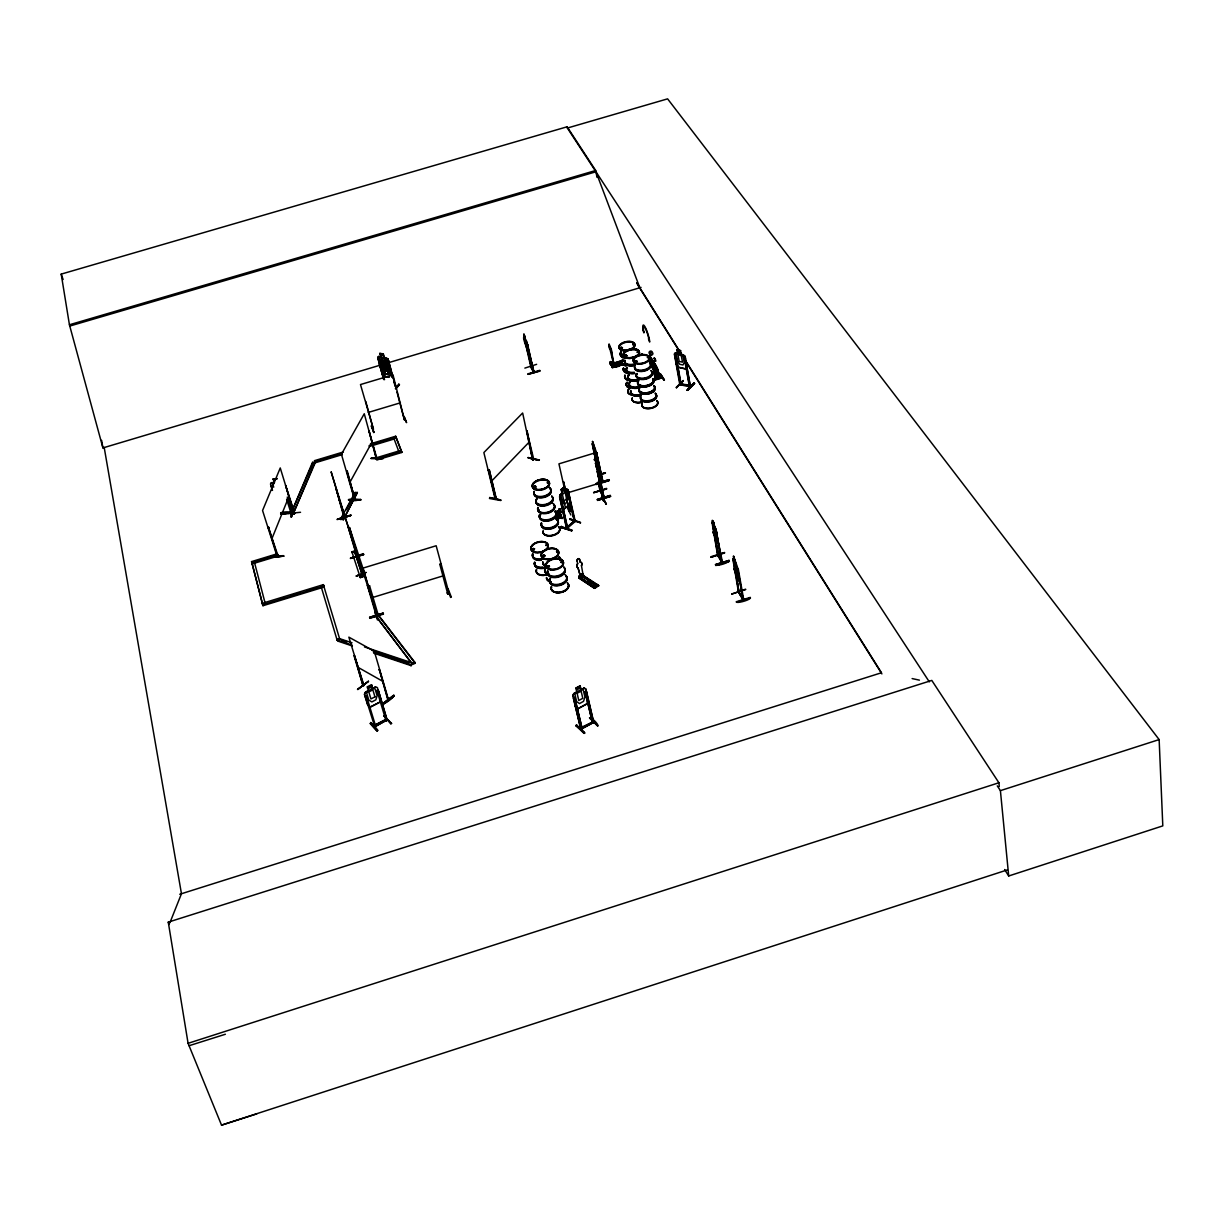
<?xml version="1.0" encoding="UTF-8"?>
<svg xmlns="http://www.w3.org/2000/svg" width="1224" height="1224" viewBox="0 0 1224 1224"><rect width="100%" height="100%" fill="white"/><g stroke="black" fill="none" stroke-linecap="round" stroke-linejoin="round"><path stroke-width="1.5" d="M378.155 614.632L375.921 614.8L375.692 613.913M561.694 506.767L563.576 509.551L570.078 503.707L570.139 499.331M362.335 573.184L362.901 573.092M354.18 545.292L362.824 574.989L363.084 574.01M344.51 517.125L331.123 471.776L357.056 555.482M567.355 507.838L570.874 514.998M356.169 554.61L356.765 556.308L348.09 526.81M375.952 726.26C374.36 723.369 374.039 727.056 375.753 726.49L366.435 695.921L365.257 696.533L366.435 695.921M500.708 500.065L489.722 497.571L500.754 499.958M500.8 500.524L489.493 498.505L489.753 497.51M344.112 517.737L344.847 518.272L336.233 489.248L344.281 518.441L344.525 517.538M581.171 573.735L580.038 574.423L580.528 576.596L579.901 574.331L580.803 574.469M651.612 365.333L649.5 356.138M650.143 357.194L649.806 356.368L649.562 357.133M651.918 366.573L651.352 364.905L657.747 375.967L650.984 366.037L651.994 366.634L649.133 355.541C668.885 392.047 640.183 333.494 651.658 365.945M368.332 690.734L365.456 692.111L364.415 694.314L367.46 704.366L370.061 707.304L380.159 701.995L380.373 697.588M523.964 337.181L524.086 336.401L526.397 340.945M293.867 514.111L285.575 485.27L294.77 513.407C293.133 514.922 294.525 510.163 294.372 514.126L280.25 467.951L262.563 510.515L277.129 556.522L278.001 555.65L277.573 556.492L268.423 527.284L278.062 556.048L252.22 563.897L251.93 563.025L277.772 555.161M294.387 512.397L293.837 512.428M294.709 513.407L293.714 513.422M277.925 555.742L277.16 554.579L277.435 555.283M276.731 555.451L277.083 554.61L277.328 555.359M561.265 526.458L572.067 530.543L560.974 527.391L571.929 530.573M571.593 530.941L561.005 527.314M571.883 530.038L561.311 527.024M390.242 367.873L390.028 371.178L390.364 367.904M387.855 699.837L379.333 669.513L388.238 700.097M608.665 344.602L610.99 349.039L613.821 364.997L611.464 349.942L609.093 343.959L609.078 347.08M587.933 698.996L587.443 703.54L577.437 709.002L587.489 703.54L588.01 699.088M363.038 685.777L364.002 685.547L354.44 655.559L363.038 685.777L354.057 655.834M610.883 363.191L610.562 362.38M612.704 362.595C610.087 359.504 608.588 373.213 622.97 363.956M684.308 358.142L685.532 358.127L684.308 358.142L689.464 386.876C693.993 383.938 675.816 384.565 680.804 383.816M689.296 386.799L689.357 385.483M690.55 385.759L680.865 384.122L689.418 385.774M675.954 356.016L681.232 384.627L681.049 383.54L679.81 383.632M272.646 557.241L283.693 556.14L272.753 556.691M283.494 555.65L270.825 556.308L283.693 556.14L272.631 557.119M690.382 387.059L684.904 356.23L683.436 354.868L675.235 352.956L674.347 353.981L679.81 384.627L690.504 387.029L685.012 356.215L681.248 354.18M370.275 723.522L370.826 722.558L377.589 730.024L377.053 731.034L370.275 723.522L377.053 731.003M370.75 722.65L377.788 730.652L370.796 722.573M653.203 361.463L656.492 379.256L653.356 361.187L651.596 360.927L655.651 379.517L651.994 361.769M597.373 471.714L603.692 501.106L592.355 443.593L593.533 445.307M647.251 357.5L648.353 357.898L647.848 357.102M584.047 733.436L575.999 725.725L584.628 733.008M576.489 724.868L584.537 732.533M638.209 352.298L638.469 352.114M597.251 471.469L603.478 500.708M603.937 499.851L603.876 499.545M634.675 361.034L634.491 361.218M637.138 352.13L638.53 351.823M635.195 361.111L636.296 360.912M636.74 361.095L635.608 361.891M377.925 619.191L375.294 611.128M633.022 344.862L633.114 343.959M632.731 344.556L634.063 344.372L632.992 344.036M633.191 344.357L633.864 344.678M624.515 371.086L624.607 370.551M625.204 355.037L624.776 355.694L626.489 355.557M626.413 355.694L625.311 355.082M626.872 355.664L625.785 354.899M591.835 721.686C595.629 719.299 589.417 724.47 593.824 722.344M592.248 722.68L593.533 722.022M620.124 348.335L622.327 348.289M621.042 347.769L620.522 348.366L621.425 348.182M620.675 348.626L622.022 347.754M376.441 459.566L369.036 430.955L377.283 459.857L401.839 452.452L401.61 451.579L395.689 436.234L370.444 443.822M376.747 458.48L377.298 458.969M580.467 727.867L592.202 722.282L580.956 728.188M580.742 728.984L572.801 695.63M354.501 499.79L355.48 499.163L354.715 498.061M569.481 511.188L570.246 511.28L568.655 504.655M569.94 510.24L569.573 511.494L568.058 504.839M570.139 511.326L568.38 503.141M561.403 561.77C560.822 564.341 563.208 560.408 561.372 562.26M377.023 457.96L376.808 459.643L364.262 413.743L341.42 454.242L354.577 499.866L354.272 498.765M562.489 562.397L561.189 562.443L561.541 561.663M556.843 552.284L557.731 551.749M557.792 551.978L556.583 551.473M556.538 551.611L557.517 552.07M556.66 552.024L557.807 551.733M557.027 552.269L557.731 551.642M548.765 566.819L549.178 566.299M547.908 566.926L547.403 566.161L548.765 565.916M544.007 555.206L544.252 556.369L542.66 555.987M546.944 544.741L546.99 545.567M739.403 591.636L738.347 590.917L738.868 591.835M543.349 555.176L543.073 556.538M543.9 555.574L543.364 556.231M546.929 545.414L546.179 545.093L546.99 545.17M546.807 545.292L546.485 544.864M533.878 549.607L534.123 548.658L532.807 548.75M534.475 548.735L532.486 549.576M547.434 482.944L547.878 483.449M547.373 482.577L548.612 482.776M538.973 510.24L539.233 511.066M722.206 562.122L722.619 563.009L721.502 561.265M722.497 561.785L722.022 563.132L716.285 530.405M536.036 487.014L534.934 486.066L535.684 487.412M360.606 499.514C338.803 497.74 350.906 502.988 360.621 499.423M360.728 499.973L348.626 499.943L360.789 500.004M533.434 487.198L535.133 487.03M535.332 487.274L535.209 486.326M721.502 561.495L718.519 555.252L717.616 555.436L718.733 555.91L715.107 536.326M676.291 387.304L683.283 380.496L676.459 387.855M676.352 387.687L683.237 380.985M610.087 362.243L613.484 361.463L610.087 362.243L610.378 364.247L622.878 360.238M610.485 364.293L622.939 360.468M623.23 360.805L610.608 364.645M603.707 498.092L595.445 462.963L596.425 467.568M600.617 490.442L600.219 489.829M598.092 481.965L600.846 491.558M600.25 489.906L600.143 490.686M603.662 498.015L599.99 491.023M386.371 720.798L387.182 719.054L386.264 720.905L385.652 719.437M374.085 725.557L385.606 719.865M601.963 480.711L599.378 475.157L603.034 482.072L596.471 452.253L602.162 481.537M601.902 480.42L602.744 480.894M599.117 475.019L599.362 474.208M404.379 419.648L392.996 374.85L360.483 384.55L373.458 429.242M575.005 520.353C575.356 520.307 572.541 522.25 566.926 528.829L559.72 496.975M291.082 516.849C296.682 500.31 290.471 511.907 291.633 516.88L293.133 512.106M290.93 516.941L292.567 512.076M566.697 527.774L567.661 526.963L566.987 527.651M290.96 512.948C269.479 514.845 287.38 509.888 292.077 512.81M372.494 428.216L373.335 428.507M280.847 514.187L292.062 512.856M271.116 486.142L272.34 485.775L271.116 486.142L272.462 490.411L270.535 484L271.56 482.761M277.297 478.569L273.136 478.997L277.267 478.661M274.252 482.409L273.166 478.921M270.535 484L271.453 482.638L274.436 482.516L273.35 479.028M533.282 371.545L533.725 370.933M526.871 342.797L526.381 340.869L533.695 372.632L530.619 366.817L531.491 367.093M268.423 527.284L268.132 528.018L268.867 527.253M169.891 922.789L181.458 893.734L104.193 447.448L102.908 447.831L69.431 324.773L61.2 274.115L567.11 126.791L595.69 170.488L597.021 177.327M589.127 582.578L589.218 581.706M271.697 539.233L289.002 496.347M713.225 524.224L712.001 522.342L717.647 555.512M448.841 592.569L447.403 593.059M447.77 593.655L449.132 593.625L436.157 545.751L363.069 568.089L376.916 615.534L376.717 614.341L377.772 614.081L378.354 615.442L369.587 585.806L367.46 585.715L369.587 585.806M293.163 513.896L315.211 462.779L312.625 462.029L290.776 514.004L293.163 513.896L314.95 461.907L342.032 453.767M290.776 514.004L312.885 462.886M378.048 614.372L375.952 615.014L376.303 615.856L367.46 585.715M733.161 558.787L739.067 592.936L735.716 571.027M582.563 573.98L582.853 575.265L598.796 585.715L594.527 588.361L578.937 578.019L579.166 576.091L580.956 578.156L584.077 576.229L582.563 573.98L584.429 576.305L580.727 578.6L580.436 577.3L583.19 575.601L581.461 565.641A3.182 2.203 -56.8 0 0 580.069 562.046L579.472 559.353A1.591 1.102 -56.8 0 0 577.957 558.863A1.591 1.102 -56.8 0 0 576.994 560.867L577.713 563.652A3.182 2.203 -56.8 0 0 578.08 567.875L580.727 577.131M581.997 576.137L597.802 586.143M595.247 587.918L578.875 576.259M383.173 458.357L370.979 458.235L383.204 458.403M365.639 692.294L364.568 694.299L374.85 726.964L374.177 725.939M343.301 519.756L357.377 492.476L355.037 492.461L340.685 518.838L343.301 519.756L357.377 492.476M346.82 470.934L355.037 499.928L347.249 470.934M369.449 430.955L368.669 431.628M340.945 519.71L343.638 514.769M346.315 509.827L354.394 494.986M349.651 482.776L372.096 441.971M572.893 695.706L574.025 693.641L576.902 692.08L575.724 688.087L580.13 685.838L581.033 689.709M657.227 368.149C645.186 345.443 661.954 392.261 659.002 373.947L659.415 374.636M495.399 498.321L496.118 497.479L494.986 498.061C495.827 501.121 497.036 496.776 495.2 499.285L483.863 452.574L522.648 412.993L532.669 459.964L526.718 430.649L533.771 459.398L532.976 460.117L532.884 458.312M495.169 499.224L496.301 498.596M561.938 562.046L561.342 562.03M547.021 566.375L549.316 565.672M556.859 551.458L556.859 552.452M549.53 566.314L547.296 566.177M544.389 556.247L543.9 555.359M544.848 555.987L544.083 556.476M543.165 555.329L542.706 556.798M532.7 549.775L533.618 549.316M636.434 361.264L636.128 360.606M637.245 352.298L637.52 351.533M547.878 482.363L547.694 483.22M547.618 482.899L548.245 482.944M625.571 354.853L624.454 355.694L625.066 356.352M533.97 486.494L534.184 487.443M535.072 486.984L534.46 487.121M363.605 684.491L363.314 684.247M379.991 353.568L383.158 353.966L384.076 357.362L386.065 358.709L387.763 365.027L386.784 367.506L383.617 367.108L381.215 364.186L379.517 357.882L380.909 356.964C376.977 347.54 384.321 359.825 378.522 356.475L377.696 357.622L383.647 379.578M378.599 356.597L377.818 357.683L383.862 379.333M383.8 378.752L379.333 364.339L380.159 363.191L388.084 364.247M439.798 564.31L441.13 564.203L439.798 564.31L447.77 594.053L447.25 592.753L448.673 592.646M447.525 593.824L448.963 593.716L448.596 592.339M567.752 528.156L560.806 498.52L560.041 499.193L561.189 498.642L567.278 528.003M574.178 521.791L575.051 520.292M589.127 582.088L591.131 581.966L589.218 582.502M355.113 499.79L346.866 471.638M742.555 598.307L743.58 598.857L742.739 599.423M743.167 600.173L738.47 592.156L743.764 600.051L738.317 569.221L737.399 568.64L743.213 600.25L737.429 567.094L732.962 558.664L734.232 560.653L733.558 556.813M579.151 577.713L595.338 587.872L581.308 578.569M578.998 578.019L594.619 588.331M595.813 587.581L580.161 577.636M739.342 591.559L739.541 592.783M389.569 365.563L388.1 364.14M390.303 368.669L388.788 367.338L380.924 366.496M383.709 376.824L381.827 373.274L383.709 376.824L388.574 377.329M383.173 366.649L380.909 366.297L380.159 367.368M385.667 363.696L382.332 363.207M386.646 366.986L390.196 368.699M396.408 386.906L398.856 384.198M396.469 387.411L399.039 384.657L395.367 388.712M395.826 388.834L399.483 384.749L398.764 384.137M721.686 562.351L721.456 561.173M722.405 561.785L718.044 555.39M718.61 555.956L717.494 554.212L717.983 555.084M395.383 386.126L388.589 360.636L387.442 360.759L391.818 377.145M380.128 366.665L382.072 370.153L390.089 371.102M379.853 353.445L383.311 353.797L384.137 357.286L387.947 358.816L378.522 356.475M387.442 360.759L388.589 360.636M379.409 359.474C377.038 358.617 382.133 362.365 380.878 364.936M539.096 460.224L528.141 457.914L539.034 460.193M539.019 460.392L527.988 457.531L539.402 459.979M533.006 458.954C534.46 457.944 531.522 458.159 532.669 459.964M488.866 469.664L488.208 470.353L489.248 469.756L495.919 498.52M532.976 460.117L527.085 430.726M490.992 481.736L529.303 441.941M603.294 497.418L603.983 496.714L600.693 490.916M600.005 491.191L598.429 482.593M576.519 725.419L584.766 733.115M412.503 662.995L411.05 665.627L412.503 662.995L364.477 646.945M602.927 482.042L596.471 452.253M687.291 390.272L694.054 382.99M687.154 390.303C709.354 369.281 672.817 404.716 693.962 382.913L687.199 390.181M687.72 390.38L694.635 383.586M375.615 614.127L376.854 614.739M676.061 363.467L677.775 367.215L686.052 369.067L686.71 365.747L685.945 368.929L677.928 367.047M675.235 352.956L677.637 353.476M674.99 355.817L675.709 356.26M680.605 350.615L676.994 349.926L680.605 350.615L681.079 354.348L683.053 355.924L684.247 362.549L682.977 364.982L679.687 364.262L677.423 361.034L676.229 354.425L677.775 353.629L677.209 349.988M352.022 642.784L339.568 638.622L338.115 641.192L339.844 639.54L323.35 584.644L262.303 603.325L262.594 604.212M363.023 573.719L362.579 573.872M363.329 574.775L362.687 574.24M549.086 566.207L548.245 566.62M556.782 551.381L556.874 552.192M544.175 555.987L543.334 555.329M545.996 544.971L546.072 545.629M532.624 548.673L532.333 550.035M534.245 549.76L534.368 548.643M343.806 516.712L344.173 518.333M533.878 371.408L530.864 366.665M531.43 367.154L524.912 338.956L527.299 347.279L526.381 345.489M539.249 509.964L539.08 510.775M580.497 522.939L569.741 518.823L580.421 522.327M547.526 482.47L547.679 483.465M574.653 521.944L567.615 492.476L568.395 491.803L575.295 521.439L566.559 528.707L559.597 496.929M560.974 527.422L561.311 526.397M569.879 519.435L580.513 522.724M563.912 501.259L566.498 498.933M290.776 511.938L291.97 511.816M560.255 494.878C569.971 480.481 569.038 495.904 570.078 503.707M560.378 494.924L562.229 493.257M566.773 489.202L564.83 490.946L566.375 490.885L567.89 497.694L567.156 501.84L564.57 504.166L562.52 502.498L560.99 495.689L562.122 493.226L561.173 489.524L564.08 487.076L567.967 505.481M562.382 494.435L564.983 492.124M561.173 489.524L564.019 487.274M635.011 361.906L636.817 361.371L635.501 360.56M567.615 492.476L568.762 491.91M634.935 361.034L634.522 361.891M625.02 355.327L626.657 355.725M620.17 347.953L620.935 347.356L620.446 347.983M555.91 516.819L558.94 517.033L561.066 515.243L561.495 516.452L559.888 517.737L561.357 515.839M556.186 515.319L560.653 514.386L561.204 515.855L557.119 519.374L558.588 518.089M557.257 519.986L559.399 518.18L562.413 518.41L562.015 517.247L559.75 517.125M524.453 338.115L523.979 334.259L527.911 350.018L525.892 344.525M387.977 698.996L388.13 700.128M382.913 703.479L393.791 695.217C395.398 696.67 382.913 705.529 382.959 703.555L393.822 695.278M383.097 704.106L394.189 695.89L383.357 704.228M718.656 556.033L714.694 535.638M357.546 689.387L368.577 681.309L357.561 689.357M375.416 726.107L375.049 724.975L386.815 718.87M386.952 719.238L387.304 720.37L378.124 689.785L376.946 690.413L386.065 720.905M600.846 491.666L598.873 482.455M567.11 526.886L567.508 527.865M574.714 521.24L567.844 489.524M567.217 528.707L566.926 527.62M594.313 452.146L596.608 458.25L592.523 441.451L595.92 450.86L602.529 482.241L599.224 476.059M363.36 574.852L349.421 527.299L362.901 568.181L376.778 615.58M344.495 517.278L344.327 516.513L343.913 517.385M291.771 512.137L292.123 513.208L287.288 497.082M280.954 514.126L292.077 513.162M530.696 366.726L530.681 366.267M382.622 363.605L381.23 364.522L382.913 370.796L385.33 373.687L388.513 374.085L389.492 371.606L387.824 365.318L385.805 363.987L384.994 360.499L381.505 360.162L383.311 366.787L381.903 367.69L383.602 373.963L386.019 376.854M574.423 520.873L574.423 522.082M582.609 575.724L598.001 586.219L598.398 585.317L594.742 587.887L581.063 578.722L595.308 587.918M591.146 580.528C587.719 580.513 585.669 587.275 592.737 581.568M594.145 582.502C590.687 582.502 588.668 589.279 595.736 583.557M596.807 584.261C588.469 590.932 596.333 581.936 598.398 585.317M579.901 574.331L581.033 573.643M580.39 576.504L581.66 575.892M580.39 576.795L582.853 575.265M656.447 379.195L655.069 373.274M636.419 361.585L635.593 361.738M572.648 695.645L573.842 693.457L583.955 688.118L585.638 688.76L593.671 722.405L580.727 729.045L582.027 728.326M589.693 718.136L597.725 726C599.714 725.786 591.269 716.208 589.647 718.335L589.8 718.167M575.999 725.801L576.565 724.761M580.038 685.746L580.91 689.908L583.924 688.286M574.622 697.374L582.165 728.724L574.622 697.374L573.429 698.017L580.865 729.382L582.318 728.647L581.767 727.209M585.072 691.698L592.584 723.078L585.072 691.698L586.541 691.331L593.686 722.359L581.079 729.32L580.926 728.158M573.719 698.277L574.898 697.634M585.363 691.973L586.541 691.331M575.999 688.209L580.008 686.037M390.808 723.736L391.527 723.323L390.808 723.736L384.152 716.132M374.406 726.704L387.274 719.88M378.369 690.045L376.946 690.413M365.532 692.203L375.6 686.924L372.662 688.469L371.53 684.706L367.123 686.894L368.516 690.78L366.665 693.09L368.776 700.082L371.836 701.933L375.845 699.822L377.099 695.706L375.003 688.714L372.478 688.592M495.659 499.361L488.59 470.444M556.14 515.029L560.179 513.697L559.812 512.611L556.476 513.636M589.448 581.767L590.718 581.599M653.157 361.57L651.872 359.596L652.851 361.34M373.427 429.333L365.747 401.396M412.335 663.53L414.875 662.368L415.15 663.286L412.61 664.448L375.416 615.473L377.879 614.356L414.875 662.368M378.109 615.519L377.665 614.05M386.937 719.957L374.819 726.934M363.589 685.364L348.871 637.153L374.284 651.214L388.406 699.485M610.485 362.824L610.669 361.585L611.342 362.763M533.679 549.377L532.486 549.301M534.276 486.464L535.714 486.311M535.332 487.412L533.542 487.244L534.964 487.366M634.95 360.896L636.801 361.034M386.968 719.987L378.124 689.785M556.14 514.401L560.179 513.697M999.274 786.542L998.906 782.763L931.801 680.422L168.269 922.146L188.083 1043.322L221.529 1125.147L1007.398 869.881M1004.644 869.514L1008.698 875.986L1162.8 825.879L1159.143 739.587L667.6 98.853L567.37 128.046L567.11 126.791M997.269 785.854L1000.406 790.643L1159.143 739.587M188.083 1043.322L998.906 782.763M221.529 1125.147L256.734 1113.901M189.062 1045.724L225.384 1034.249M179.76 894.27L881.479 672.756L684.491 358.938M563.667 481.965L565.626 490.793M602.315 497.173L606.385 504.196L602.254 496.592M569.298 510.071L570.078 510.484M603.447 500.815L603.784 499.545M448.29 589.356L447.709 589.448M375.477 611.74L374.728 611.969L377.436 619.941L378.185 619.711L375.263 611.143M369.633 617.34L383.127 613.086L383.449 614.096L369.939 618.334L369.602 617.279L383.158 613.178M448.994 593.671L447.663 593.778M447.372 588.973L450.616 597.419L451.365 597.19L448.275 589.325M745.6 589.172L731.86 594.114M745.646 589.616L731.799 593.931M742.555 598.536L738.929 592.141L742.892 599.117M736.374 601.703L750.327 597.389C751.964 599.714 735.915 603.967 736.42 601.826M363.635 554.625L350.477 558.236L363.329 553.646L363.635 554.625L350.584 558.542M606.507 488.376L593.594 492.553L606.63 488.973M593.732 492.767L606.584 488.82M597.358 499.423L610.271 495.475L597.358 499.438L597.679 500.417L610.562 496.347L597.664 500.356M361.141 574.393L356.215 575.938L361.034 574.637M718.136 543.471C709.859 524.882 712.383 531.415 718.136 543.471L717.968 540.61M711.098 557.165L724.639 552.973M711.159 557.333L724.562 552.514L711.022 556.706M734.767 567.752L737.506 574.637C739.526 570.782 728.142 541.605 736.695 564.922M715.489 564.616L729.076 560.362C730.621 562.336 715.306 567.156 715.459 564.555L729.106 560.454M715.811 565.549L729.428 561.388M733.727 561.265L733.666 562.137M738.317 569.221L737.399 568.64M735.624 573.995C747.39 599.194 727.852 553.141 735.777 573.949M739.097 577.437L737.276 567.14M371.3 426.273L373.81 431.95M404.073 416.435L406.582 422.663L404.073 416.451M612.643 361.891L612.428 362.228M639.127 354.868L642.37 353.858L642.631 354.822M610.225 362.472L610.516 363.911L613.775 362.916L613.346 361.233M612.428 364.171L623.276 361.049M621.67 361.998L611.709 364.966L615.106 364.201L615.473 366.007M615.427 365.333L622.557 363.145M612 366.42L622.618 363.375M622.909 363.727L612.275 367.246M612.398 367.598L623.092 364.324L612.428 367.659L611.923 366.665M660.654 373.978L664.433 380.052L659.966 373.611M657.563 375.003L657.319 376.105M652.943 378.92L661.557 376.288L653.081 379.501M652.866 379.119L661.45 376.487M653.004 379.348L661.603 376.717M662.092 377.497L653.494 380.083A8.109 4.345 -11 0 1 645.997 386.799A8.094 4.33 -11 0 1 637.995 382.485A8.109 4.345 -11 0 0 645.997 386.799A8.094 4.33 -11 0 0 653.417 380.113L661.97 376.961L653.387 379.593A8.155 4.361 -11 0 1 644.864 386.539A8.155 4.361 -11 0 1 638.622 380.894M653.708 380.526L662.261 377.788M342.552 518.135C322.187 523.719 365.502 510.102 346.055 517.063M337.824 519.16L341.435 517.997M345.076 516.926L350.645 515.656M337.916 519.389L350.6 515.488M713.913 522.816C710.027 514.019 718.075 535.531 715.566 528.202M713.148 524.025L712.322 520.277L714.066 532.058M337.197 640.351L339.844 639.54L339.568 638.622L336.906 639.448L337.197 640.351L321.132 586.617L323.717 585.822L324.085 587.03M712.781 524.928L718.014 556.033M717.157 532.517L716.285 531.966L722.573 562.918L718.213 555.252M396.974 392.062L404.379 419.97M609.613 348.044L609.705 349.146L608.971 345.183M654.197 358.02L655.437 361.141L654.197 358.02L655.284 359.841M654.503 359.642L655.773 361.034M655.437 361.141L655.467 359.397M651.658 361.233L653.081 360.942M652.943 360.514L651.734 361.355L655.33 379.471M652.01 361.6L652.208 359.489M651.596 360.927L652.071 361.906L653.417 361.493M655.957 366.435L655.773 365.471L655.544 366.573M596.226 483.526L609.047 479.67L596.226 483.541L596.547 484.52L609.338 480.588L609.017 479.624M567.355 492.905L609.185 480.252L596.379 484.153M559.093 508.954L559.904 508.694L561.51 512.366L560.699 512.611L559.093 508.954L559.842 510.821M559.23 509.551L559.904 508.694M555.176 511.601L559.705 510.224M555.313 512.213L559.949 510.729L560.699 512.611M555.558 512.718L560.087 511.326M560.561 512.014L561.51 512.366M278.751 599.27L284.136 597.618M291.312 595.43L300.293 592.676M307.469 590.488L316.45 587.734M322.279 587.581L262.992 605.712L262.686 604.824L323.809 586.143M555.727 516.436L560.653 514.386M558.221 515.763L561.02 515.472L555.864 517.048M362.61 575.953L360.04 576.749L360.3 577.636L362.87 576.856L362.61 575.953L354.44 551.014L351.915 551.794L352.175 552.682L354.7 551.902L362.87 576.856M371.729 597.771L444.113 575.555M592.248 444.174L603.845 497.25M593.472 446.531L595.996 455.374C597.128 453.354 592.064 444.878 593.609 446.76M595.093 448.826L592.355 443.593M594.023 453.186L558.94 463.85L565.121 491.604M594.298 453.844L598.322 463.376L597.97 460.576M596.807 452.865L596.027 452.375M262.686 604.824L251.563 561.602L277.389 553.738L278.062 556.048M262.992 605.712L251.853 562.474L257.009 560.898M260.452 559.858L269.066 557.241M272.508 556.186L277.664 554.625M599.928 474.361L605.406 472.693L599.867 474.575M598.245 475.509L605.467 473.137M658.007 369.969L657.212 368.057L660.18 377.864L657.548 369.908L654.641 366.297L656.554 372.938L660.317 377.818M655.926 373.182L659.323 378.568M385.591 455.94L390.839 454.364M401.61 451.579L377.053 458.985L376.579 457.715L401.12 450.325L401.35 451.197M659.552 378.185L657.976 369.954M368.21 412.457L400.432 402.803M536.648 364.324L524.851 368.103M533.633 370.918L533.587 372.616M539.83 370.811L527.988 374.345L539.983 371.132M539.707 370.321L527.881 373.856M314.813 461.509L314.553 460.652L343.409 451.962M316.603 460.958L322.019 459.337M329.225 457.164L338.237 454.456M377.895 442.522L383.311 440.885M390.517 438.712L395.933 437.09L401.839 452.452M369.097 445.613L396.178 437.458L396.408 438.33M342.276 454.624L315.211 462.779L314.553 460.652M369.342 446.469L394.602 438.865M654.09 362.595L657.349 368.103M380.22 365.165L102.923 447.923L101.607 440.319M389.37 362.426L641.039 287.395M524.836 336.202L523.857 334.305M524.622 337.748L523.979 334.259M527.85 344.678L527.162 344.265L534.108 372.509L531.277 366.542L524.912 338.956M527.054 350.263C534.827 366.512 520.98 336.829 524.056 337.028L530.925 367.368M680.314 384.367L674.546 353.981M680.819 384.841L677.255 363.161M69.431 324.773L595.69 170.488M69.875 326.028L595.95 171.773L929.307 681.86M592.89 445.398L592.523 441.451M611.097 362.855L610.975 362.258M621.226 347.463L622.052 347.754M533.496 549.714L532.287 549.224M533.251 549.958L534.154 548.811L533.22 548.367M593.273 720.905L593.395 722.099M291.205 512.887L291.924 513.254M621.165 347.356L622.435 347.769M624.653 356.031L625.678 356.108M625.372 356.383L626.764 355.847L626.122 354.945M271.514 482.837L274.406 482.608L272.707 483.939L273.717 487.183M535.072 486.127L533.48 487.397M300.538 512.29L288.298 513.499M543.594 555.191L545.032 555.88M561.724 561.617L562.474 561.923M272.539 556.798L283.693 556.14M290.501 513.147L292.903 513.024M533.771 371.851L527.575 344.143M376.961 457.898L376.12 458.633M371.147 458.648L382.974 458.618M354.241 498.933L355.174 498.076M742.983 598.077L743.672 599.913M340.685 518.838L343.041 518.869M290.669 512.259L291.067 513.284L286.615 499.208M281.076 513.789L280.908 512.795M580.819 689.831L583.267 689.953L584.934 697.144L583.496 701.383L579.503 703.555L576.642 701.658L574.959 694.452L576.642 691.958M556.17 517.354L558.45 517.492M559.888 517.737L562.413 518.41M663.852 380.128L659.874 373.595L663.745 379.685M562.29 517.798L559.399 518.18M532.012 549.362L533.633 550.05L534.49 548.811M548.123 566.957L547.204 566.834M381.659 360.3L384.841 360.667M386.111 365.104L382.928 364.721L384.611 371.01L387.794 371.392M386.784 368.286L383.617 367.904L385.3 374.177L388.467 374.559L384.367 358.494L381.215 358.097L382.898 364.4L386.065 364.813M383.831 376.64L389.186 377.252M389.982 370.979L382.194 369.969L380.312 366.588M387.977 698.384L388.742 699.669M738.944 592.844L733.482 556.599M743.029 599.133L742.968 600.127M912.125 678.57L919.392 680.146M598.72 585.761L582.838 575.433M341.634 640.137L346.958 641.912M371.867 650.235L409.214 662.719M337.839 640.29L352.068 645.048M373.427 652.193L410.79 664.708M338.115 641.192L352.344 645.966M373.702 653.111L411.05 665.627M606.064 504.196L602.193 496.562M375.493 687.016L377.375 687.551L380.22 697.649M649.669 355.618L651.551 365.976M583.955 688.118L585.5 688.883M621.716 347.402L622.481 347.937M379.333 669.513L378.95 669.803M368.378 681.217L357.821 689.571M358.005 667.325L383.296 681.615M579.472 559.353L580.191 562.122A3.182 2.203 -56.8 0 1 581.568 565.733L581.461 565.641M576.994 560.867L577.101 560.944A1.591 1.102 -56.8 0 1 578.065 558.94A1.591 1.102 -56.8 0 1 579.595 559.429M577.713 563.652L577.59 563.576A3.182 2.203 -56.8 0 0 577.957 567.798L580.604 577.039M544.542 555.283L544.007 556.828L542.37 556.14M386.493 367.169L388.498 368.5L390.181 374.774M584.077 576.229L582.287 574.163M582.119 575.708L598.077 586.174L581.89 576.167M580.956 578.156L579.166 576.091M549.148 565.87L549.301 566.865L547.357 567.14A8.859 5.263 -13 0 1 543.058 562.963M653.111 361.814L654.121 362.732M585.546 688.684L587.872 699.149M589.494 717.692L597.725 726M575.173 706.08L577.529 709.078M371.53 684.706L372.555 688.668M380.159 701.995L370.046 707.044L367.521 704.198M391.527 723.353L383.8 715.688L390.961 723.568M575.219 705.896L577.606 708.895M378.155 615.259L415.15 663.286M411.448 662.949L375.416 615.473M567.37 128.046L594.925 170.213M561.785 506.659L563.621 509.383M636.771 282.958L639.815 287.762L595.95 171.773M636.817 283.004L682.457 355.71M638.408 285.942L682.028 355.45M685.073 360.3L881.892 673.919M649.562 355.419L655.773 365.471M651.872 359.596L652.453 360.193M657.747 375.967L650.847 365.303M615.106 364.201L615.259 365.41M612.887 362.947L614.066 364.92M613.821 364.997L609.95 349.07M610.516 363.911L612.214 367.016M712.751 521.546L713.852 524.331L712.98 522.801M733.773 557.945L734.92 560.822L734.002 559.23M712.001 522.342L715.413 528.34M722.099 563.071L717.708 555.497M382.684 376.365L383.938 378.599M594.114 459.398L594.849 460.759L594.589 459.551M596.409 464.447L595.598 462.871L596.272 464.493M610.592 496.424L610.256 495.429M600.25 491.053L603.922 496.73M592.783 442.675L593.487 444.021M593.028 443.884L593.747 445.23M599.179 475.31L602.162 481.063M524.209 335.376L524.79 336.524M524.469 336.524L525.05 337.671M750.45 597.985L736.511 602.315M168.269 922.146L169.218 924.503M373.993 432.454L371.469 425.631L373.672 432.562M61.2 274.115L63.113 279.516M610.424 364.063L610.73 364.859M339.522 500.432L352.099 538.667M357.974 556.568L371.56 597.863M251.563 561.602L251.853 562.474M363.482 554.197L350.462 558.144M351.915 551.794L360.3 577.636M254.73 563.132L254.439 562.26L265.18 603.417M280.786 512.81L281.137 514.08M274.176 479.64L274.543 480.803M323.35 584.644L323.626 585.546M321.132 586.617L321.407 587.505M713.822 531.293L716.453 537.948L713.791 522.816M354.44 551.014L354.7 551.902M355.037 492.461L355.297 493.333M395.689 436.234L395.933 437.09M398.733 451.044L398.963 451.901L393.807 438.177L394.036 439.034M379.195 359.718L384.565 379.7M387.947 358.816L392.782 377.619M393.715 380.894L395.168 386.356M389.462 365.594L392.705 377.696M387.656 360.529L389.599 367.797M489.248 469.756L496.347 498.704M495.735 497.403L495.995 498.443M563.545 481.721L565.901 492.308M561.296 489.554L565.381 507.792M567.997 492.599L574.515 522.005M598.934 483.648L600.479 490.962L604.151 497.954L595.966 458.878M595.904 457.669L599.775 475.937M593.288 446.148L594.436 451.595M610.669 361.585L611.526 365.624L610.378 361.661M654.534 357.913L654.84 359.55M677.071 349.85L677.775 353.629M716.132 530.451L721.9 563.025M686.144 366.863L689.663 386.539M732.855 559.139L738.5 592.248M529.028 351.915L529.365 354.776M599.133 476.121L599.362 479.074L598.995 476.167M1000.406 790.643L1008.698 875.986M717.922 540.503L718.075 543.288M739.204 577.269L739.219 580.283M591.085 581.767L590.228 582.823L589.004 582.058M552.85 498.382A8.675 4.957 -12.9 0 1 544.542 505.971A8.675 4.957 -12.9 0 1 536.403 500.815M552.177 503.018A8.675 4.973 -12.9 0 1 553.064 509.368A8.675 4.973 -12.9 0 1 542.446 512.611A8.675 4.973 -12.9 0 1 537.902 507.379M552.009 496.776A8.797 5.018 -12.9 0 1 550.004 503.538A8.797 5.018 -12.9 0 1 538.881 505.175A8.797 5.018 -12.9 0 1 537.061 498.979M551.917 496.347A8.797 5.018 -12.9 0 1 549.913 503.125A8.797 5.018 -12.9 0 1 538.789 504.762A8.797 5.018 -12.9 0 1 536.969 498.551M553.585 504.135A8.675 4.973 -12.9 0 1 547.235 512.627A8.675 4.973 -12.9 0 1 537.963 507.639M548.49 486.877A8.706 4.942 -12.9 0 1 549.377 493.18A8.706 4.942 -12.9 0 1 538.713 496.424A8.706 4.942 -12.9 0 1 534.169 491.237M551.703 495.919A8.675 4.957 -12.9 0 1 545.338 504.38A8.675 4.957 -12.9 0 1 536.081 499.438M550.142 488.56A8.813 5.003 -12.9 0 1 543.67 497.128A8.813 5.003 -12.9 0 1 534.276 492.14M548.689 487.29A8.813 5.003 -12.9 0 1 549.576 493.685A8.813 5.003 -12.9 0 1 538.774 496.975A8.813 5.003 -12.9 0 1 534.169 491.711M550.157 489.095A8.69 4.942 -12.9 0 1 544.864 497.25A8.69 4.942 -12.9 0 1 534.184 493.961M558.679 526.748A8.583 4.988 -12.9 0 1 552.422 535.24A8.583 4.988 -12.9 0 1 543.242 530.221M555.436 512.366A8.629 4.973 -12.9 0 1 553.493 519.068A8.629 4.973 -12.9 0 1 542.569 520.674A8.629 4.973 -12.9 0 1 540.763 514.524M555.436 511.846A8.752 5.049 -12.9 0 1 553.462 518.639A8.752 5.049 -12.9 0 1 542.385 520.261A8.752 5.049 -12.9 0 1 540.549 514.034M557.272 520.46A8.614 4.988 -12.9 0 1 550.984 528.952A8.614 4.988 -12.9 0 1 541.773 523.933M555.13 511.005A8.645 4.973 -12.9 0 1 548.811 519.496A8.645 4.973 -12.9 0 1 539.57 514.508M553.661 504.472A8.675 4.973 -12.9 0 1 547.312 512.963A8.675 4.973 -12.9 0 1 538.055 507.991M555.91 519.068A8.736 5.064 -12.9 0 1 556.828 525.54A8.736 5.064 -12.9 0 1 546.134 528.814A8.736 5.064 -12.9 0 1 541.543 523.474M555.818 518.655A8.736 5.064 -12.9 0 1 556.736 525.127A8.736 5.064 -12.9 0 1 546.042 528.401A8.736 5.064 -12.9 0 1 541.452 523.061M557.807 520.2A8.614 4.988 -12.9 0 1 549.561 527.804A8.614 4.988 -12.9 0 1 541.452 522.587M555.344 511.433A8.752 5.049 -12.9 0 1 548.933 520.032A8.752 5.049 -12.9 0 1 539.57 514.967M553.722 504.9A8.629 4.957 -12.9 0 1 548.49 513.07A8.629 4.957 -12.9 0 1 537.856 509.735M558.817 527.192A8.614 5.018 -12.9 0 1 553.615 535.439A8.614 5.018 -12.9 0 1 543.012 532.042M558.756 526.932A8.614 5.018 -12.9 0 1 553.554 535.163A8.614 5.018 -12.9 0 1 542.951 531.767M652.04 372.708A8.155 4.345 -11 0 1 643.518 379.532A8.155 4.345 -11 0 1 637.276 373.917M653.325 379.363A8.155 4.361 -11 0 1 644.803 386.203A8.155 4.361 -11 0 1 638.561 380.557A8.094 4.33 -11 0 0 644.803 386.172A8.094 4.33 -11 0 0 653.279 379.379A8.094 4.33 -11 0 1 644.818 386.233A8.094 4.33 -11 0 1 638.607 380.633M653.264 379.088A8.155 4.361 -11 0 1 644.742 385.927A8.155 4.361 -11 0 1 638.5 380.282A8.094 4.33 -11 0 0 644.727 385.744A8.094 4.33 -11 0 0 653.188 378.935M652.071 372.203A8.262 4.406 -11 0 1 643.426 379.119A8.262 4.406 -11 0 1 637.092 373.442M649.424 362.442A8.17 4.33 -11.1 0 1 643.839 369.847A8.17 4.33 -11.1 0 1 634.721 365.762M651.107 370.857A8.262 4.391 -11 0 1 645.476 378.384A8.262 4.391 -11 0 1 636.251 374.223M650.938 370.444A8.155 4.345 -11.1 0 1 645.369 377.864A8.155 4.345 -11.1 0 1 636.266 373.748M649.607 362.87A8.277 4.391 -11.1 0 1 643.946 370.382A8.277 4.391 -11.1 0 1 634.705 366.236M650.541 364.706A8.17 4.33 -11.1 0 1 644.084 371.193A8.17 4.33 -11.1 0 1 634.766 368.271M649.684 363.283A8.277 4.391 -11.1 0 1 645.063 370.52A8.277 4.391 -11.1 0 1 634.552 367.827M656.599 400.478A8.063 4.376 -11 0 1 651.107 407.929A8.063 4.376 -11 0 1 642.095 403.752M653.891 385.545A8.231 4.422 -11 0 1 652.392 391.45A8.231 4.422 -11 0 1 641.942 393.057A8.231 4.422 -11 0 1 639.846 387.687M655.452 394.342A8.094 4.376 -11 0 1 650.954 401.533A8.094 4.376 -11 0 1 640.672 398.81M655.452 393.837A8.216 4.437 -11 0 1 649.868 401.411A8.216 4.437 -11 0 1 640.688 397.173M655.376 393.424A8.216 4.437 -11 0 1 649.791 400.998A8.216 4.437 -11 0 1 640.611 396.76M655.207 393.011A8.094 4.376 -11 0 1 649.684 400.478A8.094 4.376 -11 0 1 640.642 396.301M653.968 385.958A8.231 4.422 -11 0 1 648.368 393.501A8.231 4.422 -11 0 1 639.173 389.293M656.707 400.906A8.094 4.391 -11 0 1 652.224 408.127A8.094 4.391 -11 0 1 641.927 405.373M656.661 400.646A8.094 4.391 -11 0 1 651.153 408.143A8.094 4.391 -11 0 1 642.095 403.935M545.476 567.936A8.813 5.217 -13.2 0 1 537.122 567.768A8.813 5.217 -13.2 0 1 534.964 562.933M546.96 574.301A8.767 5.217 -13.2 0 1 538.637 574.102A8.767 5.217 -13.2 0 1 536.495 569.267M547.067 574.745A8.782 5.233 -13.2 0 1 538.728 574.561A8.797 5.248 -13.2 0 1 536.571 569.741A8.782 5.233 -13.2 0 0 538.728 574.561A8.797 5.248 -13.2 0 0 547.082 574.775M543.242 558.389A8.828 5.202 -13.2 0 1 534.857 558.205A8.828 5.202 -13.2 0 1 532.7 553.401M545.399 567.538A8.935 5.294 -13.2 0 1 536.923 567.355A8.935 5.294 -13.2 0 1 534.735 562.459M543.012 567.63A8.935 5.294 -13.2 0 1 534.643 562.03M541.299 560.255A8.813 5.202 -13.2 0 1 533.052 554.763M541.192 559.858A8.95 5.279 -13.2 0 1 532.807 554.288M543.38 558.924A8.95 5.279 -13.2 0 1 534.888 558.756A8.95 5.279 -13.2 0 1 532.7 553.875M542.905 567.064A8.797 5.202 -13.2 0 1 534.337 562.979M565.993 576.489A8.92 5.355 -12.9 0 1 559.506 585.531A8.92 5.355 -12.9 0 1 549.928 580.084M567.431 582.884A8.874 5.355 -12.9 0 1 560.99 591.926A8.874 5.355 -12.9 0 1 551.443 586.464M565.993 575.953A9.042 5.431 -12.9 0 1 563.989 583.236A9.042 5.431 -12.9 0 1 552.544 584.873A9.042 5.431 -12.9 0 1 550.601 578.156M565.886 575.54A9.042 5.431 -12.9 0 1 563.897 582.808A9.042 5.431 -12.9 0 1 552.437 584.445A9.042 5.431 -12.9 0 1 550.509 577.728M563.79 566.88A8.95 5.34 -12.9 0 1 557.287 575.907A8.95 5.34 -12.9 0 1 547.694 570.476M564.279 574.194A8.92 5.355 -12.9 0 1 565.259 581.018A8.92 5.355 -12.9 0 1 554.334 584.384A8.92 5.355 -12.9 0 1 549.607 578.707M564.111 567.722A9.073 5.416 -12.9 0 1 557.517 576.887A9.073 5.416 -12.9 0 1 547.786 571.379M564.004 567.309A9.073 5.416 -12.9 0 1 557.41 576.458A9.073 5.416 -12.9 0 1 547.679 570.965M564.983 569.435A8.935 5.34 -12.9 0 1 557.609 577.3A8.935 5.34 -12.9 0 1 547.694 573.306M567.508 583.068A8.92 5.37 -12.9 0 1 561.036 592.141A8.92 5.37 -12.9 0 1 551.458 586.663M549.285 575.188A8.843 5.263 -13 0 1 545.292 569.726M550.785 581.553A8.782 5.263 -13 0 1 546.516 577.514M549.102 574.806A8.981 5.355 -13 0 1 545.047 569.252M548.995 574.377A8.981 5.355 -13 0 1 544.955 568.823M548.964 573.827A8.843 5.263 -13 0 1 544.971 568.364M559.031 556.583A8.889 5.263 -13 0 1 559.888 560.516M547.036 565.626A8.889 5.263 -13 0 1 542.722 561.587M559.337 557.96A8.859 5.263 -13 0 1 560.485 560.47M545.353 565.993A8.996 5.34 -13 0 1 542.813 562.505M559.353 557.425A8.996 5.34 -13 0 1 560.516 559.965M545.261 565.564A9.012 5.34 -13 0 1 542.706 562.091M559.246 556.997A9.012 5.34 -13 0 1 560.424 559.552M550.892 582.027A8.797 5.263 -13 0 1 546.608 577.988M550.8 581.783A8.859 5.294 -13 0 1 546.485 577.728M650.418 353.858A1.591 1.331 -32.3 0 1 649.087 352.313A1.591 1.331 -32.3 0 1 651.214 351.104A1.591 1.331 -32.3 0 1 651.795 353.078M634.613 373.595A8.094 4.284 -11.2 0 1 627.606 372.494A8.094 4.284 -11.2 0 1 627.422 368.179M628.723 374.789A8.078 4.299 -11.2 0 0 628.907 379.134A8.078 4.299 -11.2 0 0 635.899 380.236A8.048 4.284 -11.2 0 1 628.922 379.195A8.048 4.284 -11.2 0 1 628.738 374.865M635.807 379.777A8.033 4.284 -11.2 0 1 628.845 378.675A8.033 4.284 -11.2 0 1 628.662 374.36M634.522 373.213A8.216 4.361 -11.2 0 1 627.407 372.096A8.216 4.361 -11.2 0 1 627.223 367.705M634.445 372.8A8.216 4.345 -11.2 0 1 627.315 371.683A8.216 4.345 -11.2 0 1 627.132 367.292M634.874 363.834A8.124 4.284 -11.2 0 1 627.071 363.911A8.124 4.284 -11.2 0 1 624.821 360.055M634.353 372.264A8.094 4.284 -11.2 0 1 626.413 368.011M635.072 364.752A8.231 4.345 -11.2 0 1 627.162 364.844A8.231 4.345 -11.2 0 1 624.898 360.927M634.996 364.339A8.231 4.345 -11.2 0 1 627.086 364.431A8.231 4.345 -11.2 0 1 624.806 360.514M638.025 380.128A8.094 4.315 -11.2 0 1 629.549 379.868A8.109 4.315 -11.2 0 1 628.754 375.11A8.094 4.315 -11.2 0 0 629.549 379.868A8.109 4.315 -11.2 0 0 638.025 380.098M641.024 395.658A8.048 4.33 -11.1 0 1 631.156 394.052M630.834 392.965A8.048 4.33 -11.1 0 1 631.048 391.802M642.202 401.778A8.017 4.33 -11.1 0 1 634.506 401.809A8.017 4.33 -11.1 0 1 632.273 397.892M639.448 387.396A8.185 4.376 -11.2 0 1 630.88 387.121A8.185 4.376 -11.2 0 1 630.085 382.316M639.372 386.983A8.185 4.376 -11.2 0 1 630.804 386.707A8.185 4.376 -11.2 0 1 630.008 381.903M639.249 386.478A8.078 4.315 -11.2 0 1 630.804 386.203A8.078 4.315 -11.2 0 1 630.008 381.46M638.102 380.511A8.063 4.299 -11.2 0 1 629.641 380.251A8.063 4.299 -11.2 0 1 628.861 375.538M640.978 395.26A8.155 4.391 -11.1 0 1 633.129 395.306A8.155 4.391 -11.1 0 1 630.865 391.343M640.902 394.862A8.17 4.391 -11.1 0 1 633.053 394.893A8.17 4.391 -11.1 0 1 630.788 390.946M640.779 394.342A8.048 4.33 -11.1 0 1 633.038 394.388A8.048 4.33 -11.1 0 1 630.804 390.487M639.509 387.794A8.063 4.315 -11.2 0 1 631.768 387.84A8.063 4.315 -11.2 0 1 629.519 383.953M642.309 402.237A8.048 4.345 -11.1 0 1 632.104 399.514M642.248 401.977A8.048 4.345 -11.1 0 1 634.522 402.007A8.048 4.345 -11.1 0 1 632.273 398.075M626.153 365.991A8.033 4.238 -11.3 0 1 622.266 361.753M627.377 372.142A7.987 4.223 -11.2 0 1 623.521 367.904M625.923 365.196A8.17 4.299 -11.3 0 1 622.741 359.718M625.892 364.66A8.048 4.238 -11.3 0 1 622.756 359.275M624.592 358.051A8.063 4.223 -11.3 0 1 621.471 352.68M624.439 357.653A8.185 4.284 -11.3 0 1 621.257 352.206M624.362 357.24A8.185 4.284 -11.3 0 1 621.18 351.793M624.332 356.72A8.063 4.223 -11.3 0 1 621.195 351.349M627.468 372.662A8.002 4.238 -11.2 0 1 623.597 368.409M626 365.594A8.17 4.299 -11.3 0 1 622.052 361.294M627.377 372.371A8.063 4.269 -11.2 0 1 623.49 368.087M630.544 388.406A7.987 4.269 -11.2 0 1 627.422 382.959M628.708 389.477A7.971 4.284 -11.2 0 0 631.829 394.939A7.956 4.269 -11.2 0 1 628.723 389.492M631.752 394.48A7.941 4.269 -11.2 0 1 628.646 389.048M630.391 388.023A8.109 4.345 -11.2 0 1 627.223 382.5M630.314 387.625A8.109 4.345 -11.2 0 1 627.147 382.087M628.754 379.256A8.002 4.253 -11.2 0 1 624.883 374.988M630.284 387.105A7.987 4.269 -11.2 0 1 626.428 382.821M628.861 380.19A8.14 4.33 -11.2 0 1 624.928 375.86M628.784 379.792A8.14 4.33 -11.2 0 1 624.852 375.447M627.606 373.32A7.987 4.238 -11.2 0 1 623.75 369.082M627.499 372.953A8.048 4.269 -11.2 0 1 623.613 368.684M629.014 380.572A8.002 4.269 -11.2 0 1 624.913 377.451M655.896 370.459L658.925 376.212L657.823 370.321L656.844 370.229L655.008 365.548L656.707 370.505L655.926 370.444M381.582 364.66L384.749 368.776C381.123 372.387 385.927 374.774 385.667 369.602L389.477 373.228L386.157 368.959C389.538 365.517 385.254 363.13 385.208 368.087L381.582 364.66M560.194 494.787L559.613 497.005L560.194 494.787M642.447 354.226L638.836 355.541L642.447 354.226M644.237 331.949L643.87 332.852L642.722 329.562L643.243 330.388A10.848 1.867 73.3 0 1 644.681 326.257A10.848 1.867 73.3 0 1 649.562 340.41L649.669 342.062L648.46 338.65L648.98 339.492A9.058 1.561 73.3 0 0 644.91 327.68A9.058 1.561 73.3 0 0 643.717 331.123L644.237 331.949M573.888 521.194L567.339 527.1L573.888 521.194M563.576 488.269L561.893 489.753L562.168 490.977L563.851 489.493L563.576 488.269M581.125 691.116L577.116 693.289L578.784 700.48L582.792 698.307L581.125 691.116M579.365 687.001L576.779 688.393L577.07 689.678L579.656 688.286L579.365 687.001M374.957 696.838L370.933 698.95L368.822 691.958L372.846 689.846L374.957 696.838M370.811 685.838L368.225 687.184L368.592 688.439L371.193 687.092L370.811 685.838M596.409 464.355L596.975 466.497L596.409 464.355M383.28 613.576L369.786 617.86L383.28 613.576M610.378 495.934L597.496 499.989L610.378 495.934M365.961 572.449L356.26 576.122L365.961 572.465M729.183 560.867L715.596 565.151L729.198 560.944M597.587 467.935L597.48 468.7L597.587 467.935M384.489 361.095L382.439 360.851L382.745 361.983L384.795 362.228L384.489 361.095M385.162 364.278L383.127 364.033L383.418 365.165L385.468 365.41L385.162 364.278M382.745 354.47L380.71 354.21L381.016 355.343L383.051 355.603L382.745 354.47M679.947 351.257L677.836 350.783L678.05 351.977L680.162 352.435L679.947 351.257M681.294 355.526L677.989 354.807L679.182 361.432L682.472 362.151L681.294 355.526M657.885 371.668L655.605 367.904L658.497 374.957L657.885 371.668M714.663 527.911L713.286 525.54L715.918 534.949L714.663 527.911M735.731 564.463L734.293 561.969L736.97 571.593L735.731 564.463M536.495 489.432A8.721 4.927 -12.9 0 0 549.392 483.159A8.736 4.927 -12.9 0 0 536.586 480.726A8.736 4.927 -12.9 0 0 536.479 489.432A8.736 4.927 -12.9 0 0 549.408 483.143A8.721 4.927 -12.9 0 0 536.586 480.741A8.721 4.927 -12.9 0 0 536.495 489.432M536.663 490.105A8.706 4.911 -12.9 0 0 549.53 483.832A8.706 4.911 -12.9 0 0 536.755 481.43A8.706 4.911 -12.9 0 0 536.663 490.105M536.556 489.707A8.736 4.927 -12.9 0 0 549.469 483.419A8.736 4.927 -12.9 0 0 536.648 481.001A8.736 4.927 -12.9 0 0 536.556 489.707M637.444 363.39A8.201 4.315 -11.1 0 0 649.363 357.729A8.201 4.315 -11.1 0 0 637.031 355.863A8.201 4.315 -11.1 0 0 637.444 363.39M637.582 364.033A8.17 4.299 -11.1 0 0 649.47 358.403A8.17 4.299 -11.1 0 0 637.168 356.536A8.17 4.299 -11.1 0 0 637.582 364.033M637.49 363.65A8.201 4.315 -11.1 0 0 649.424 357.989A8.201 4.315 -11.1 0 0 637.077 356.123A8.201 4.315 -11.1 0 0 637.49 363.65M646.088 392.889A8.094 4.361 -11 0 0 654.549 386.065A8.124 4.361 -11 0 1 646.088 392.904A8.124 4.361 -11 0 1 639.861 387.243A8.094 4.361 -11 0 0 646.088 392.889M648.429 393.899A8.094 4.361 -11 0 0 653.937 386.463A8.109 4.361 -11 0 1 648.429 393.914A8.109 4.361 -11 0 1 639.372 389.752A8.094 4.361 -11 0 0 648.429 393.899M535.102 552.192A8.874 5.202 -13.2 0 0 548.23 545.69A8.874 5.202 -13.2 0 0 535.209 543.012A8.874 5.202 -13.2 0 0 535.102 552.192A8.874 5.202 -13.2 0 0 548.23 545.705A8.874 5.202 -13.2 0 0 535.209 543.028A8.874 5.202 -13.2 0 0 535.118 552.208M535.225 552.605A8.828 5.187 -13.2 0 0 548.291 546.118A8.828 5.187 -13.2 0 0 535.332 543.441A8.828 5.187 -13.2 0 0 535.225 552.605M550.142 569.114A8.981 5.34 -12.9 0 0 563.407 562.489A8.981 5.34 -12.9 0 0 550.173 559.72A8.981 5.34 -12.9 0 0 550.142 569.114M550.326 569.772A8.95 5.309 -12.9 0 0 563.53 563.178A8.95 5.309 -12.9 0 0 550.341 560.408A8.95 5.309 -12.9 0 0 550.326 569.772M550.219 569.389A8.981 5.34 -12.9 0 0 563.468 562.765A8.981 5.34 -12.9 0 0 550.234 559.995A8.981 5.34 -12.9 0 0 550.219 569.389M561.097 592.416A8.92 5.37 -12.9 0 0 567.569 583.343A8.874 5.355 -12.9 0 1 561.097 592.416A8.92 5.37 -12.9 0 1 551.519 586.939A8.874 5.355 -12.9 0 0 561.097 592.416M545.506 558.986A8.92 5.263 -13 0 0 558.679 552.422A8.92 5.263 -13 0 0 545.552 549.714A8.92 5.263 -13 0 0 545.506 558.986A8.92 5.263 -13 0 0 558.695 552.452A8.92 5.263 -13 0 0 545.567 549.744A8.92 5.263 -13 0 0 545.522 559.016M545.629 559.399A8.889 5.248 -13 0 0 558.756 552.865A8.889 5.248 -13 0 0 545.674 550.157A8.889 5.248 -13 0 0 545.629 559.399M651.245 355.19A1.591 1.331 -32.3 0 0 652.774 352.986A1.591 1.331 -32.3 0 0 650.143 353.17A1.591 1.331 -32.3 0 0 651.245 355.19M627.484 357.622A8.14 4.269 -11.2 0 0 639.341 352.007A8.14 4.269 -11.2 0 0 627.116 350.171A8.14 4.269 -11.2 0 0 627.484 357.622A8.109 4.253 -11.2 0 0 639.311 352.038A8.109 4.253 -11.2 0 0 627.132 350.202A8.109 4.253 -11.2 0 0 627.499 357.607M627.621 358.295A8.124 4.253 -11.2 0 0 639.448 352.711A8.124 4.253 -11.2 0 0 627.254 350.875A8.124 4.253 -11.2 0 0 627.621 358.295A8.109 4.253 -11.2 0 0 639.433 352.726A8.109 4.253 -11.2 0 0 627.269 350.89A8.109 4.253 -11.2 0 0 627.637 358.311M627.529 357.913A8.155 4.269 -11.2 0 0 639.402 352.298A8.155 4.269 -11.2 0 0 627.162 350.462A8.155 4.269 -11.2 0 0 627.529 357.913M624.883 362.549A8.109 4.269 -11.2 0 0 635.134 365.165A8.124 4.284 -11.2 0 1 624.867 362.549M623.047 350.064A8.109 4.223 -11.3 0 0 634.858 344.495A8.109 4.223 -11.3 0 0 622.695 342.689A8.109 4.223 -11.3 0 0 623.047 350.064M623.184 350.707A8.078 4.208 -11.3 0 0 634.95 345.168A8.078 4.208 -11.3 0 0 622.848 343.363A8.078 4.208 -11.3 0 0 623.184 350.707M623.092 350.324A8.109 4.223 -11.3 0 0 634.904 344.755A8.109 4.223 -11.3 0 0 622.756 342.965A8.109 4.223 -11.3 0 0 623.092 350.324"/></g></svg>
